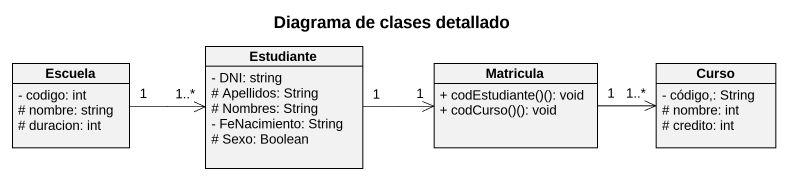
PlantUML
@startuml
title Diagrama de clases detallado
hide circle
hide empty members
skinparam classAttributeIconSize 0
class Escuela {
  - codigo: int
  # nombre: string
  # duracion: int
}
class Estudiante {
  - DNI: string
  # Apellidos: String
  # Nombres: String
  - FeNacimiento: String
  # Sexo: Boolean
}
class Matricula {
  + codEstudiante()(): void
  + codCurso()(): void
}
class Curso {
  - código,: String
  # nombre: int
  # credito: int
}
Escuela "1" -right-> "1..*" Estudiante
Estudiante "1" -right-> "1" Matricula
Matricula "1" -right-> "1..*" Curso
@enduml
